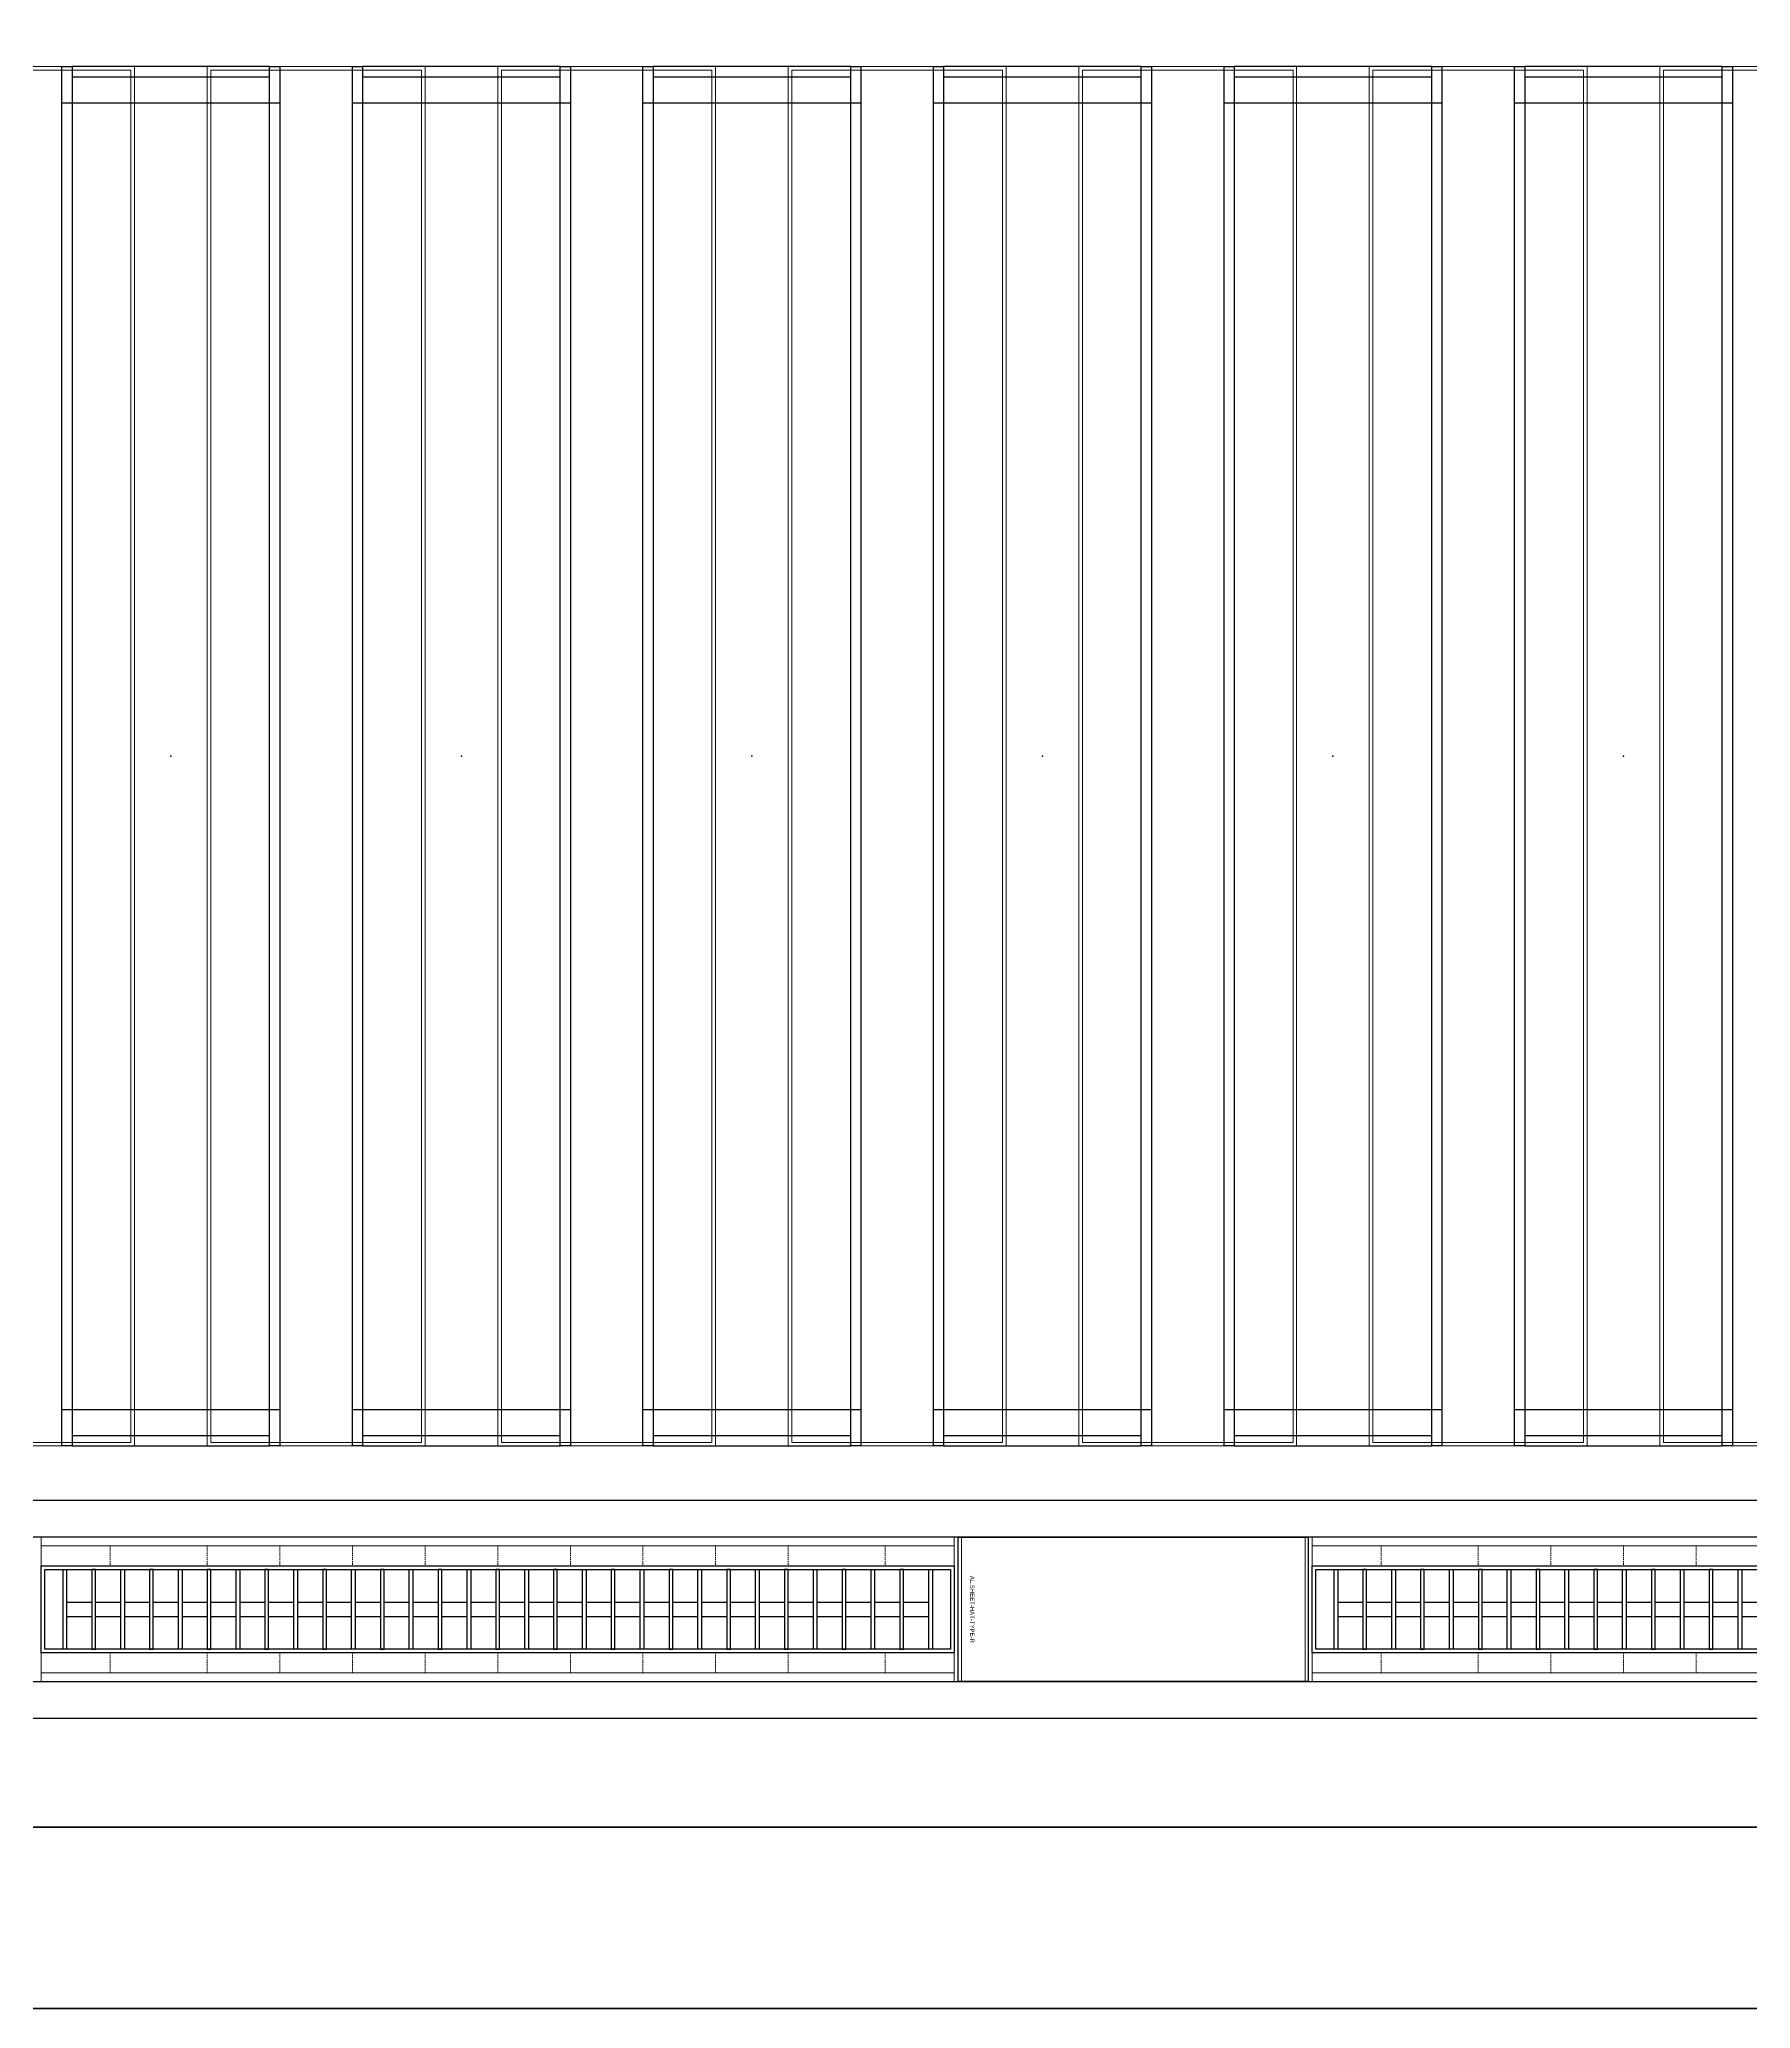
# Model space of a CAD drawing. Header units: millimetres. Extents: x 813027 to 1148939, y -931049 to -10.
# Drawn here: x 978759 to 981115, y -114885 to -112173 of the extents above; entities that cross this region are included whole.
import ezdxf
from ezdxf.enums import TextEntityAlignment as Align

# ---------------------------------------------------------------- set-up
doc = ezdxf.new("R2010")
doc.units = ezdxf.units.MM
doc.linetypes.add('DPA_Hidden 50', pattern=[3, 2, -1])
for name, color, linetype in [('000 - WIPEOUT', 250, 'Continuous'), ('001 - ASCESSORIES', 1, 'Continuous'), ('A04_TUBE SERIES', 2, 'Continuous'), ('A11_ALU.SOLID SHEET', 7, 'Continuous')]:
    doc.layers.add(name, color=color, linetype=linetype)
doc.layers.add('A-GLAZ-CURT', color=2, linetype='Continuous', lineweight=9)
doc.layers.add('WALL-E', color=2, linetype='Continuous', lineweight=25)

# ---------------------------------------------------------------- blocks, each defined once
blk = doc.blocks.new('DPA_CP_Metal Ceiling Panel - Vertical Panel with Gap-13988918-4160 - LOWER PLATFORM LEVEL - REFLECTED CEILING GENERAL PLAN')
at = {"layer": 'A-GLAZ-CURT'}
for p, q in [((994596.3, -114111.8), (994596.3, -112211.8)), ((994596.3, -112211.8), (994896.3, -112211.8)), ((994596.3, -114111.8), (994596.3, -112211.8)), ((994596.3, -112211.8), (994896.3, -112211.8)), ((994896.3, -112211.8), (994596.3, -112211.8)), ((994596.3, -112211.8), (994596.3, -114111.8)), ((994896.3, -112211.8), (994596.3, -112211.8)), ((994596.3, -112211.8), (994596.3, -114111.8)), ((994596.3, -114111.8), (994596.3, -112211.8)), ((994596.3, -112211.8), (994896.3, -112211.8)), ((994896.3, -114111.8), (994896.3, -112211.8)), ((994896.3, -112211.8), (994896.3, -114111.8)), ((994896.3, -114111.8), (994896.3, -112211.8)), ((994896.3, -114111.8), (994896.3, -112211.8)), ((994896.3, -112211.8), (994896.3, -114111.8)), ((994601.3, -114106.8), (994601.3, -112216.8)), ((994601.3, -112216.8), (994891.3, -112216.8)), ((994891.3, -112216.8), (994891.3, -114106.8)), ((994596.3, -114111.8), (994896.3, -114111.8)), ((994896.3, -114111.8), (994596.3, -114111.8)), ((994596.3, -114111.8), (994896.3, -114111.8)), ((994596.3, -114111.8), (994896.3, -114111.8)), ((994896.3, -114111.8), (994596.3, -114111.8)), ((994601.3, -114106.8), (994891.3, -114106.8))]:
    blk.add_line(p, q, dxfattribs=at)
blk = doc.blocks.new('DPA_CP_Metal Ceiling Luminaire1 - Linear Luminaire 2-14739897-4160 - LOWER PLATFORM LEVEL - REFLECTED CEILING GENERAL PLAN')
at = {"layer": 'A-GLAZ-CURT'}
for p, q in [((901767.8, -114474.3), (901767.8, -114199.3)), ((901767.8, -114199.3), (903024.8, -114199.3)), ((901767.8, -114199.3), (901767.8, -114474.3)), ((903024.8, -114199.3), (901767.8, -114199.3)), ((901767.8, -114199.3), (903024.8, -114199.3)), ((903024.8, -114199.3), (903024.8, -114474.3)), ((903024.8, -114474.3), (903024.8, -114199.3)), ((901767.8, -114249.3), (901767.8, -114474.3)), ((901767.8, -114249.3), (903024.8, -114249.3)), ((903024.8, -114249.3), (903024.8, -114474.3)), ((901767.8, -114424.3), (903024.8, -114424.3)), ((903024.8, -114474.3), (901767.8, -114474.3)), ((903024.8, -114474.3), (901767.8, -114474.3)), ((901767.8, -114474.3), (903024.8, -114474.3))]:
    blk.add_line(p, q, dxfattribs=at)
at = {"layer": 'A-GLAZ-CURT', "linetype": 'DPA_Hidden 50'}
for p, q in [((901862.8, -114249.3), (901862.8, -114424.3)), ((901996.3, -114249.3), (901996.3, -114424.3)), ((902096.3, -114249.3), (902096.3, -114424.3)), ((902196.3, -114249.3), (902196.3, -114424.3)), ((902296.3, -114249.3), (902296.3, -114424.3)), ((902396.3, -114249.3), (902396.3, -114424.3)), ((902496.3, -114249.3), (902496.3, -114424.3)), ((902596.3, -114249.3), (902596.3, -114424.3)), ((902696.3, -114249.3), (902696.3, -114424.3)), ((902796.3, -114249.3), (902796.3, -114424.3)), ((902929.8, -114249.3), (902929.8, -114424.3))]:
    blk.add_line(p, q, dxfattribs=at)
blk = doc.blocks.new('DPA_CP_Metal Ceiling Panel - Horizontal with Gap-20306943-4160 - LOWER PLATFORM LEVEL - REFLECTED CEILING GENERAL PLAN')
at = {"layer": 'A-GLAZ-CURT'}
for p, q in [((910029.8, -114474.3), (910029.8, -114199.3)), ((910029.8, -114199.3), (910512.8, -114199.3)), ((910029.8, -114474.3), (910029.8, -114199.3)), ((910029.8, -114199.3), (910512.8, -114199.3)), ((910512.8, -114199.3), (910029.8, -114199.3)), ((910029.8, -114199.3), (910029.8, -114474.3)), ((910512.8, -114199.3), (910029.8, -114199.3)), ((910029.8, -114199.3), (910029.8, -114474.3)), ((910029.8, -114474.3), (910029.8, -114199.3)), ((910029.8, -114199.3), (910512.8, -114199.3)), ((910034.8, -114469.3), (910034.8, -114204.3)), ((910034.8, -114204.3), (910507.8, -114204.3)), ((910507.8, -114204.3), (910507.8, -114469.3)), ((910512.8, -114474.3), (910512.8, -114199.3)), ((910512.8, -114199.3), (910512.8, -114474.3)), ((910512.8, -114474.3), (910512.8, -114199.3)), ((910512.8, -114474.3), (910512.8, -114199.3)), ((910512.8, -114199.3), (910512.8, -114474.3)), ((910029.8, -114474.3), (910512.8, -114474.3)), ((910512.8, -114474.3), (910029.8, -114474.3)), ((910029.8, -114474.3), (910512.8, -114474.3)), ((910029.8, -114474.3), (910512.8, -114474.3)), ((910512.8, -114474.3), (910029.8, -114474.3)), ((910034.8, -114469.3), (910507.8, -114469.3))]:
    blk.add_line(p, q, dxfattribs=at)
blk = doc.blocks.new('C-2-PP21-AR-4160-01-B_20250829-084021_EXCL')
at = {"layer": 'A-GLAZ-CURT'}
for name, p in [('DPA_CP_Metal Ceiling Panel - Vertical Panel with Gap-13988918-4160 - LOWER PLATFORM LEVEL - REFLECTED CEILING GENERAL PLAN', (-1063096.3, 105341.8)), ('DPA_CP_Metal Ceiling Panel - Vertical Panel with Gap-13988918-4160 - LOWER PLATFORM LEVEL - REFLECTED CEILING GENERAL PLAN', (-1062696.3, 105341.8)), ('DPA_CP_Metal Ceiling Panel - Vertical Panel with Gap-13988918-4160 - LOWER PLATFORM LEVEL - REFLECTED CEILING GENERAL PLAN', (-1062296.3, 105341.8)), ('DPA_CP_Metal Ceiling Panel - Vertical Panel with Gap-13988918-4160 - LOWER PLATFORM LEVEL - REFLECTED CEILING GENERAL PLAN', (-1061896.3, 105341.8)), ('DPA_CP_Metal Ceiling Panel - Vertical Panel with Gap-13988918-4160 - LOWER PLATFORM LEVEL - REFLECTED CEILING GENERAL PLAN', (-1061496.3, 105341.8)), ('DPA_CP_Metal Ceiling Panel - Vertical Panel with Gap-13988918-4160 - LOWER PLATFORM LEVEL - REFLECTED CEILING GENERAL PLAN', (-1061096.3, 105341.8)), ('DPA_CP_Metal Ceiling Panel - Vertical Panel with Gap-13988918-4160 - LOWER PLATFORM LEVEL - REFLECTED CEILING GENERAL PLAN', (-1060696.3, 105341.8)), ('DPA_CP_Metal Ceiling Luminaire1 - Linear Luminaire 2-14739897-4160 - LOWER PLATFORM LEVEL - REFLECTED CEILING GENERAL PLAN', (-970096.3, 105341.8)), ('DPA_CP_Metal Ceiling Panel - Horizontal with Gap-20306943-4160 - LOWER PLATFORM LEVEL - REFLECTED CEILING GENERAL PLAN', (-977096.3, 105341.8)), ('DPA_CP_Metal Ceiling Luminaire1 - Linear Luminaire 2-14739897-4160 - LOWER PLATFORM LEVEL - REFLECTED CEILING GENERAL PLAN', (-968346.3, 105341.8))]:
    blk.add_blockref(name, p, dxfattribs=at)
blk = doc.blocks.new('*U485')
at = {"color": 1}
blk.add_wipeout([(628.5, -60), (-628.5, -60), (-628.5, 60), (628.5, 60)], dxfattribs=at).dxf.layer = '000 - WIPEOUT'
at = {"layer": '001 - ASCESSORIES', "color": 0}
blk.add_lwpolyline([(628.5, -60), (-628.5, -60), (-628.5, 60), (628.5, 60)], close=True, dxfattribs=at)
at = {"layer": '001 - ASCESSORIES'}
for points in [[(623.5, -55), (-623.5, -55), (-623.5, 55), (623.5, 55)], [(-593.5, -55), (-598.5, -55), (-598.5, 55), (-593.5, 55)], [(-558.8, -55), (-553.8, -55), (-553.8, 55), (-558.8, 55)], [(-514, -55), (-519, -55), (-519, 55), (-514, 55)], [(-479.3, -55), (-474.3, -55), (-474.3, 55), (-479.3, 55)], [(-434.6, -55), (-439.6, -55), (-439.6, 55), (-434.6, 55)], [(-399.8, -55), (-394.8, -55), (-394.8, 55), (-399.8, 55)], [(-355.1, -55), (-360.1, -55), (-360.1, 55), (-355.1, 55)], [(-320.4, -55), (-315.4, -55), (-315.4, 55), (-320.4, 55)], [(-275.6, -55), (-280.6, -55), (-280.6, 55), (-275.6, 55)], [(-240.9, -55), (-235.9, -55), (-235.9, 55), (-240.9, 55)], [(-196.2, -55), (-201.2, -55), (-201.2, 55), (-196.2, 55)], [(-161.4, -55), (-156.4, -55), (-156.4, 55), (-161.4, 55)], [(-116.7, -55), (-121.7, -55), (-121.7, 55), (-116.7, 55)], [(-82, -55), (-77, -55), (-77, 55), (-82, 55)], [(-37.2, -55), (-42.2, -55), (-42.2, 55), (-37.2, 55)], [(-2.5, -55), (2.5, -55), (2.5, 55), (-2.5, 55)], [(42.2, -55), (37.2, -55), (37.2, 55), (42.2, 55)], [(77, -55), (82, -55), (82, 55), (77, 55)], [(121.7, -55), (116.7, -55), (116.7, 55), (121.7, 55)], [(156.4, -55), (161.4, -55), (161.4, 55), (156.4, 55)], [(201.2, -55), (196.2, -55), (196.2, 55), (201.2, 55)], [(235.9, -55), (240.9, -55), (240.9, 55), (235.9, 55)], [(280.6, -55), (275.6, -55), (275.6, 55), (280.6, 55)], [(315.4, -55), (320.4, -55), (320.4, 55), (315.4, 55)], [(360.1, -55), (355.1, -55), (355.1, 55), (360.1, 55)], [(394.8, -55), (399.8, -55), (399.8, 55), (394.8, 55)], [(439.6, -55), (434.6, -55), (434.6, 55), (439.6, 55)], [(474.3, -55), (479.3, -55), (479.3, 55), (474.3, 55)], [(519, -55), (514, -55), (514, 55), (519, 55)], [(553.8, -55), (558.8, -55), (558.8, 55), (553.8, 55)], [(598.5, -55), (593.5, -55), (593.5, 55), (598.5, 55)]]:
    blk.add_lwpolyline(points, close=True, dxfattribs=at)
for points in [[(-593.5, 10), (-558.8, 10)], [(-553.8, 10), (-519, 10)], [(-514, 10), (-479.3, 10)], [(-474.3, 10), (-439.6, 10)], [(-434.6, 10), (-399.8, 10)], [(-394.8, 10), (-360.1, 10)], [(-355.1, 10), (-320.4, 10)], [(-315.4, 10), (-280.6, 10)], [(-275.6, 10), (-240.9, 10)], [(-235.9, 10), (-201.2, 10)], [(-196.2, 10), (-161.4, 10)], [(-156.4, 10), (-121.7, 10)], [(-116.7, 10), (-82, 10)], [(-77, 10), (-42.2, 10)], [(-37.2, 10), (-2.5, 10)], [(2.5, 10), (37.2, 10)], [(42.2, 10), (77, 10)], [(82, 10), (116.7, 10)], [(121.7, 10), (156.4, 10)], [(161.4, 10), (196.2, 10)], [(201.2, 10), (235.9, 10)], [(240.9, 10), (275.6, 10)], [(280.6, 10), (315.4, 10)], [(320.4, 10), (355.1, 10)], [(360.1, 10), (394.8, 10)], [(399.8, 10), (434.6, 10)], [(439.6, 10), (474.3, 10)], [(479.3, 10), (514, 10)], [(519, 10), (553.8, 10)], [(558.8, 10), (593.5, 10)], [(-593.5, -10), (-558.8, -10)], [(-553.8, -10), (-519, -10)], [(-514, -10), (-479.3, -10)], [(-474.3, -10), (-439.6, -10)], [(-434.6, -10), (-399.8, -10)], [(-394.8, -10), (-360.1, -10)], [(-355.1, -10), (-320.4, -10)], [(-315.4, -10), (-280.6, -10)], [(-275.6, -10), (-240.9, -10)], [(-235.9, -10), (-201.2, -10)], [(-196.2, -10), (-161.4, -10)], [(-156.4, -10), (-121.7, -10)], [(-116.7, -10), (-82, -10)], [(-77, -10), (-42.2, -10)], [(-37.2, -10), (-2.5, -10)], [(2.5, -10), (37.2, -10)], [(42.2, -10), (77, -10)], [(82, -10), (116.7, -10)], [(121.7, -10), (156.4, -10)], [(161.4, -10), (196.2, -10)], [(201.2, -10), (235.9, -10)], [(240.9, -10), (275.6, -10)], [(280.6, -10), (315.4, -10)], [(320.4, -10), (355.1, -10)], [(360.1, -10), (394.8, -10)], [(399.8, -10), (434.6, -10)], [(439.6, -10), (474.3, -10)], [(479.3, -10), (514, -10)], [(519, -10), (553.8, -10)], [(558.8, -10), (593.5, -10)]]:
    blk.add_lwpolyline(points, dxfattribs=at)
blk = doc.blocks.new('*U493')
at = {"layer": 'A11_ALU.SOLID SHEET', "color": 0}
blk.add_lwpolyline([(483, -98.8), (483, 98.8), (0, 98.8), (0, -98.8)], close=True, dxfattribs=at)
at = {"layer": 'Defpoints', "color": 250}
blk.add_point((0, 0), dxfattribs=at)
blk.add_text('AL.SHEET-HAT-TYPE-R', height=6, rotation=270, dxfattribs=at).set_placement((15, 0), align=Align.BOTTOM_CENTER)
blk = doc.blocks.new('*U495')
blk.add_attdef('EXTR.OVL-LENGTH_', (-25, -59.1), '', height=5)
blk.add_wipeout([(-25, 0), (25, 0), (25, 134900), (-25, 134900)]).dxf.layer = '000 - WIPEOUT'
at = {"layer": 'A04_TUBE SERIES', "color": 0}
blk.add_lwpolyline([(-25, 0), (25, 0), (25, 134900), (-25, 134900)], close=True, dxfattribs=at)
blk = doc.blocks.new('*U515')
for p, q in [((-900.3, -18950), (-900.3, -18650)), ((900, -18650), (900, -18950)), ((-900.3, -19350), (-900.3, -19050)), ((900, -19050), (900, -19350)), ((-900.3, -19750), (-900.3, -19450)), ((900, -19450), (900, -19750)), ((-900.3, -20150), (-900.3, -19850)), ((900, -19850), (900, -20150)), ((-900.3, -20550), (-900.3, -20250)), ((900, -20250), (900, -20550)), ((-900.3, -20950), (-900.3, -20650)), ((900, -20650), (900, -20950))]:
    blk.add_line(p, q)
for p in [(0, -18800), (0, -19200), (0, -19600), (0, -20000), (0, -20400), (0, -20800)]:
    blk.add_point(p)
at = {"layer": 'A11_ALU.SOLID SHEET', "color": 0}
for points in [[(-950, -18650), (950, -18650), (950, -18664), (-950, -18664)], [(-950, -18936), (-936, -18936), (-936, -18664), (-950, -18664)], [(950, -18664), (936, -18664), (936, -18936), (950, -18936)], [(-950, -18936), (950, -18936), (950, -18950), (-950, -18950)], [(-950, -19050), (950, -19050), (950, -19064), (-950, -19064)], [(-950, -19336), (-936, -19336), (-936, -19064), (-950, -19064)], [(950, -19064), (936, -19064), (936, -19336), (950, -19336)], [(-950, -19336), (950, -19336), (950, -19350), (-950, -19350)], [(-950, -19450), (950, -19450), (950, -19464), (-950, -19464)], [(-950, -19736), (-936, -19736), (-936, -19464), (-950, -19464)], [(950, -19464), (936, -19464), (936, -19736), (950, -19736)], [(-950, -19736), (950, -19736), (950, -19750), (-950, -19750)], [(-950, -19850), (950, -19850), (950, -19864), (-950, -19864)], [(-950, -20136), (-936, -20136), (-936, -19864), (-950, -19864)], [(950, -19864), (936, -19864), (936, -20136), (950, -20136)], [(-950, -20136), (950, -20136), (950, -20150), (-950, -20150)], [(-950, -20250), (950, -20250), (950, -20264), (-950, -20264)], [(-950, -20536), (-936, -20536), (-936, -20264), (-950, -20264)], [(950, -20264), (936, -20264), (936, -20536), (950, -20536)], [(-950, -20536), (950, -20536), (950, -20550), (-950, -20550)], [(-950, -20650), (950, -20650), (950, -20664), (-950, -20664)], [(-950, -20936), (-936, -20936), (-936, -20664), (-950, -20664)], [(950, -20664), (936, -20664), (936, -20936), (950, -20936)], [(-950, -20936), (950, -20936), (950, -20950), (-950, -20950)]]:
    blk.add_lwpolyline(points, close=True, dxfattribs=at)
blk = doc.blocks.new('C-2-PP21-AR-4160-01-B_20250829-084416_NEWCL')
blk.add_lwpolyline([(-117350, -5345), (-113350, -5345), (-113350, -5347), (-96550, -5347), (-96550, -2450), (-92235, -2450), (-92235, -6455), (-84190, -6455), (-84190, -5820), (-81330, -5820), (-81330, -5345), (-56900, -5345), (-56900, -6455), (-41740, -6455), (-41740, -2500), (-29350, -2500), (-29350, -5482), (-19750, -5482), (-19750, -5480), (-19400, -5480), (-19400, -7995), (-19350, -7995), (-19350, -9295), (-154550, -9295)])
at = {"rotation": 90}
blk.add_blockref('*U515', (-86950, -7820), dxfattribs=at)
blk.add_blockref('*U485', (-65950, -8995))
blk.add_blockref('*U493', (-67066.5, -8995))
at = {"rotation": 270}
for p in [(-154400, -8870), (-154400, -9120)]:
    blk.add_blockref('*U495', p, dxfattribs=at)
blk.add_blockref('*U485', (-67700, -8995))

msp = doc.modelspace()

# ---------------------------------------------------------------- linework, layer by layer
at = {"layer": 'WALL-E'}
for p, q in [((1027740, -114635), (892540, -114635)), ((892540, -114635), (1027740, -114635)), ((1027990, -114885), (892290, -114885)), ((892290, -114885), (1027990, -114885))]:
    msp.add_line(p, q, dxfattribs=at)

# ---------------------------------------------------------------- block references
msp.add_blockref('C-2-PP21-AR-4160-01-B_20250829-084021_EXCL', (1047090, -105340))

# ---------------------------------------------------------------- next in the draw order: block references
msp.add_blockref('C-2-PP21-AR-4160-01-B_20250829-084416_NEWCL', (1047090, -105340))

doc.saveas('drawing.dxf')
